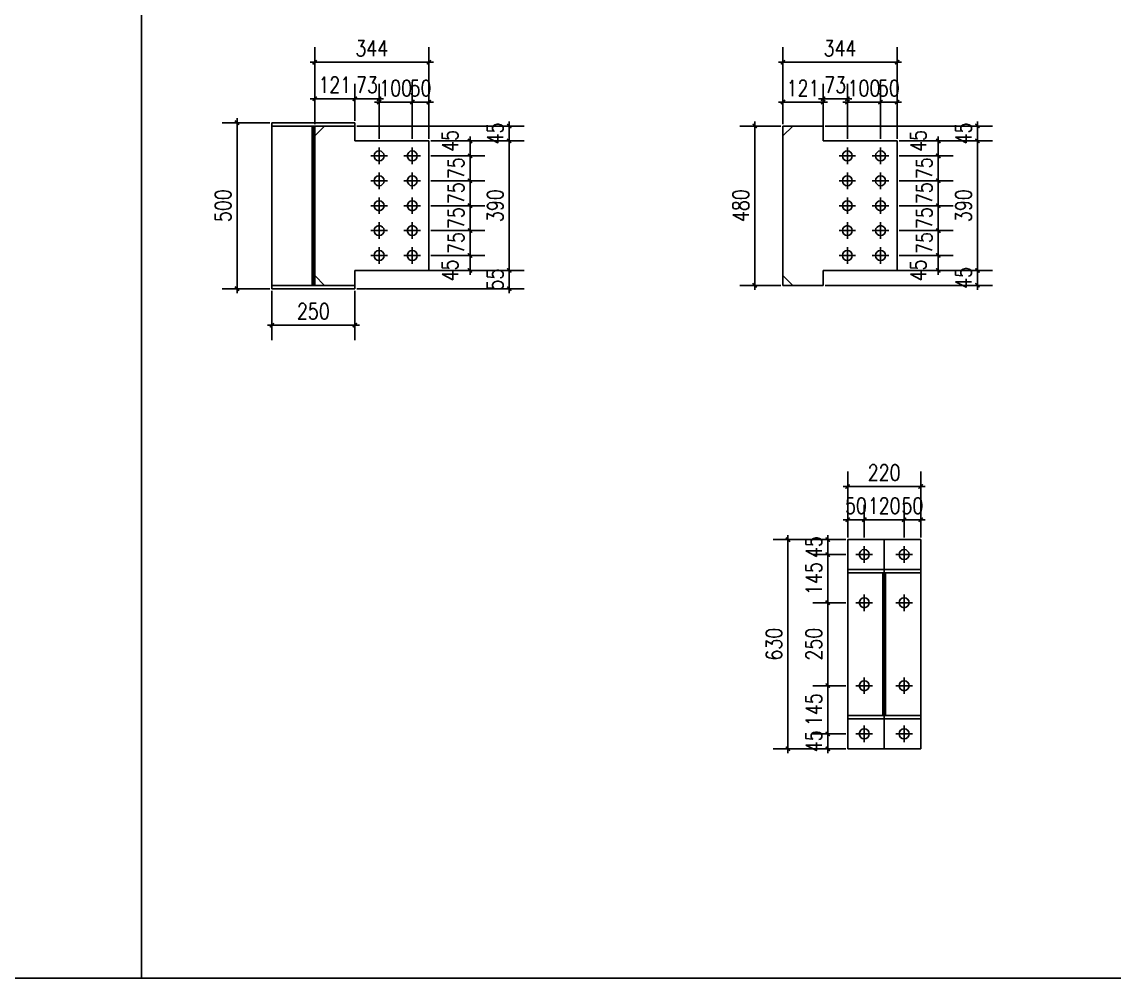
# Model space of a CAD drawing. Header units: millimetres. Extents: x 2287919 to 2522484, y -1845182 to -1736911.
# Drawn here: x 2486123 to 2492706, y -1838112 to -1832350 of the extents above; entities that cross this region are included whole.
import ezdxf

# ---------------------------------------------------------------- set-up
doc = ezdxf.new("R2010")
doc.units = ezdxf.units.MM
doc.header["$LTSCALE"] = 1000
doc.header["$PDMODE"] = 34
doc.styles.add('DIM_FONT', font='simplex.shx', dxfattribs={"width": 0.8, "bigfont": 'hztxt.shx'})
doc.dimstyles.new('WGH(1)', dxfattribs={"dimscale": 1.2, "dimtxt": 100, "dimasz": 0.5, "dimexe": 75, "dimexo": 75, "dimgap": 75, "dimtad": 1, "dimdec": 0, "dimzin": 0, "dimdsep": 46, "dimtxsty": 'DIM_FONT', "dimblk1": '_DIMX', "dimblk2": '_DIMX', "dimsah": 1, "dimcen": 0.09, "dimclrd": 3, "dimclre": 3, "dimclrt": 7, "dimadec": 0, "dimazin": 0, "dimtfac": 1, "dimtdec": 0, "dimtix": 1, "dimtmove": 2, "dimatfit": 3, "dimldrblk": '_DIMX', "dimfxl": 1, "dimtolj": 1, "dimtzin": 0, "dimarcsym": 0})

# ---------------------------------------------------------------- blocks, each defined once
blk = doc.blocks.new('_DIMX')
blk.add_line((-150, 0), (150, 0))
at = {"const_width": 50}
blk.add_lwpolyline([(-70, -70), (70, 70)], dxfattribs=at)
blk = doc.blocks.new('*D1396')
at = {"color": 3, "lineweight": -2}
for p, q in [((2487888, -1832966), (2487888, -1832723.7)), ((2488130, -1832946), (2488130, -1832723.7)), ((2487888.2, -1832813.7), (2488129.8, -1832813.7))]:
    blk.add_line(p, q, dxfattribs=at)
at = {"layer": 'Defpoints', "color": 0}
for p in [(2488130, -1832813.7), (2487888, -1832978), (2488130, -1832958)]:
    blk.add_point(p, dxfattribs=at)
at = {"color": 3, "lineweight": -2, "xscale": 0.18, "yscale": 0.18, "zscale": 0.18, "rotation": 180}
blk.add_blockref('_DIMX', (2487888, -1832813.7), dxfattribs=at)
at = {"color": 3, "lineweight": -2, "xscale": 0.18, "yscale": 0.18, "zscale": 0.18}
blk.add_blockref('_DIMX', (2488130, -1832813.7), dxfattribs=at)
at = {"color": 7, "insert": (2488009, -1832729.7), "char_height": 96, "attachment_point": 5, "style": 'DIM_FONT'}
blk.add_mtext('\\A1;121', dxfattribs=at)
blk = doc.blocks.new('*D1397')
at = {"color": 3, "lineweight": -2}
for p, q in [((2488130, -1832946), (2488130, -1832723.7)), ((2488276, -1833056), (2488276, -1832723.7)), ((2488129.8, -1832813.7), (2488129.6, -1832813.7)), ((2488130, -1832813.7), (2488276, -1832813.7)), ((2488276.2, -1832813.7), (2488276.4, -1832813.7))]:
    blk.add_line(p, q, dxfattribs=at)
at = {"layer": 'Defpoints', "color": 0}
for p in [(2488276, -1832813.7), (2488130, -1832958), (2488276, -1833068)]:
    blk.add_point(p, dxfattribs=at)
at = {"color": 3, "lineweight": -2, "xscale": 0.18, "yscale": 0.18, "zscale": 0.18}
blk.add_blockref('_DIMX', (2488130, -1832813.7), dxfattribs=at)
at = {"color": 3, "lineweight": -2, "xscale": 0.18, "yscale": 0.18, "zscale": 0.18, "rotation": 180}
blk.add_blockref('_DIMX', (2488276, -1832813.7), dxfattribs=at)
at = {"color": 7, "insert": (2488203, -1832729.7), "char_height": 96, "attachment_point": 5, "style": 'DIM_FONT'}
blk.add_mtext('\\A1;73', dxfattribs=at)
blk = doc.blocks.new('*D1379')
at = {"color": 3, "lineweight": -2}
for p, q in [((2488276, -1833056), (2488276, -1832743.7)), ((2488476, -1833056), (2488476, -1832743.7)), ((2488275.8, -1832833.7), (2488275.6, -1832833.7)), ((2488276, -1832833.7), (2488476, -1832833.7)), ((2488476.2, -1832833.7), (2488476.4, -1832833.7))]:
    blk.add_line(p, q, dxfattribs=at)
at = {"layer": 'Defpoints', "color": 0}
for p in [(2488476, -1832833.7), (2488276, -1833068), (2488476, -1833068)]:
    blk.add_point(p, dxfattribs=at)
at = {"color": 3, "lineweight": -2, "xscale": 0.18, "yscale": 0.18, "zscale": 0.18}
blk.add_blockref('_DIMX', (2488276, -1832833.7), dxfattribs=at)
at = {"color": 3, "lineweight": -2, "xscale": 0.18, "yscale": 0.18, "zscale": 0.18, "rotation": 180}
blk.add_blockref('_DIMX', (2488476, -1832833.7), dxfattribs=at)
at = {"color": 7, "insert": (2488376, -1832749.7), "char_height": 96, "attachment_point": 5, "style": 'DIM_FONT'}
blk.add_mtext('\\A1;100', dxfattribs=at)
blk = doc.blocks.new('*D1398')
at = {"color": 3, "lineweight": -2}
for p, q in [((2488476, -1833056), (2488476, -1832743.7)), ((2488576, -1833056), (2488576, -1832743.7)), ((2488475.8, -1832833.7), (2488475.6, -1832833.7)), ((2488476, -1832833.7), (2488576, -1832833.7)), ((2488576.2, -1832833.7), (2488576.4, -1832833.7))]:
    blk.add_line(p, q, dxfattribs=at)
at = {"layer": 'Defpoints', "color": 0}
for p in [(2488576, -1832833.7), (2488476, -1833068), (2488576, -1833068)]:
    blk.add_point(p, dxfattribs=at)
at = {"color": 3, "lineweight": -2, "xscale": 0.18, "yscale": 0.18, "zscale": 0.18}
blk.add_blockref('_DIMX', (2488476, -1832833.7), dxfattribs=at)
at = {"color": 3, "lineweight": -2, "xscale": 0.18, "yscale": 0.18, "zscale": 0.18, "rotation": 180}
blk.add_blockref('_DIMX', (2488576, -1832833.7), dxfattribs=at)
at = {"color": 7, "insert": (2488526, -1832749.7), "char_height": 96, "attachment_point": 5, "style": 'DIM_FONT'}
blk.add_mtext('\\A1;50', dxfattribs=at)
blk = doc.blocks.new('*D1380')
at = {"color": 3, "lineweight": -2}
for p, q in [((2488588, -1833067.9729), (2488914, -1833067.9729)), ((2488824, -1833068.1529), (2488824, -1833157.7929)), ((2488588, -1833157.9729), (2488914, -1833157.9729))]:
    blk.add_line(p, q, dxfattribs=at)
at = {"layer": 'Defpoints', "color": 0}
for p in [(2488576, -1833067.9729), (2488576, -1833157.9729), (2488824, -1833157.9729)]:
    blk.add_point(p, dxfattribs=at)
at = {"color": 3, "lineweight": -2, "xscale": 0.18, "yscale": 0.18, "zscale": 0.18}
for p, rotation in [((2488824, -1833067.9729), 90), ((2488824, -1833157.9729), 270)]:
    blk.add_blockref('_DIMX', p, dxfattribs=dict(at, rotation=rotation))
at = {"color": 7, "insert": (2488704, -1833067.9729), "char_height": 96, "attachment_point": 5, "rotation": 90, "style": 'DIM_FONT'}
blk.add_mtext('\\A1;45', dxfattribs=at)
blk = doc.blocks.new('*D1381')
at = {"color": 3, "lineweight": -2}
for p, q in [((2488588, -1833157.9729), (2488914, -1833157.9729)), ((2488824, -1833157.7929), (2488824, -1833157.6129)), ((2488824, -1833157.9729), (2488824, -1833307.9729)), ((2488588, -1833307.9729), (2488914, -1833307.9729)), ((2488824, -1833308.1529), (2488824, -1833308.3329))]:
    blk.add_line(p, q, dxfattribs=at)
at = {"layer": 'Defpoints', "color": 0}
for p in [(2488576, -1833157.9729), (2488576, -1833307.9729), (2488824, -1833307.9729)]:
    blk.add_point(p, dxfattribs=at)
at = {"color": 3, "lineweight": -2, "xscale": 0.18, "yscale": 0.18, "zscale": 0.18}
for p, rotation in [((2488824, -1833157.9729), 270), ((2488824, -1833307.9729), 90)]:
    blk.add_blockref('_DIMX', p, dxfattribs=dict(at, rotation=rotation))
at = {"color": 7, "insert": (2488740, -1833232.9729), "char_height": 96, "attachment_point": 5, "rotation": 90, "style": 'DIM_FONT'}
blk.add_mtext('\\A1;75', dxfattribs=at)
blk = doc.blocks.new('*D1382')
at = {"color": 3, "lineweight": -2}
for p, q in [((2488588, -1833307.9729), (2488914, -1833307.9729)), ((2488824, -1833307.7929), (2488824, -1833307.6129)), ((2488824, -1833307.9729), (2488824, -1833457.9729)), ((2488588, -1833457.9729), (2488914, -1833457.9729)), ((2488824, -1833458.1529), (2488824, -1833458.3329))]:
    blk.add_line(p, q, dxfattribs=at)
at = {"layer": 'Defpoints', "color": 0}
for p in [(2488576, -1833307.9729), (2488576, -1833457.9729), (2488824, -1833457.9729)]:
    blk.add_point(p, dxfattribs=at)
at = {"color": 3, "lineweight": -2, "xscale": 0.18, "yscale": 0.18, "zscale": 0.18}
for p, rotation in [((2488824, -1833307.9729), 270), ((2488824, -1833457.9729), 90)]:
    blk.add_blockref('_DIMX', p, dxfattribs=dict(at, rotation=rotation))
at = {"color": 7, "insert": (2488740, -1833382.9729), "char_height": 96, "attachment_point": 5, "rotation": 90, "style": 'DIM_FONT'}
blk.add_mtext('\\A1;75', dxfattribs=at)
blk = doc.blocks.new('*D1383')
at = {"color": 3, "lineweight": -2}
for p, q in [((2488588, -1833457.9729), (2488914, -1833457.9729)), ((2488824, -1833457.7929), (2488824, -1833457.6129)), ((2488824, -1833457.9729), (2488824, -1833607.9729)), ((2488588, -1833607.9729), (2488914, -1833607.9729)), ((2488824, -1833608.1529), (2488824, -1833608.3329))]:
    blk.add_line(p, q, dxfattribs=at)
at = {"layer": 'Defpoints', "color": 0}
for p in [(2488576, -1833457.9729), (2488576, -1833607.9729), (2488824, -1833607.9729)]:
    blk.add_point(p, dxfattribs=at)
at = {"color": 3, "lineweight": -2, "xscale": 0.18, "yscale": 0.18, "zscale": 0.18}
for p, rotation in [((2488824, -1833457.9729), 270), ((2488824, -1833607.9729), 90)]:
    blk.add_blockref('_DIMX', p, dxfattribs=dict(at, rotation=rotation))
at = {"color": 7, "insert": (2488740, -1833532.9729), "char_height": 96, "attachment_point": 5, "rotation": 90, "style": 'DIM_FONT'}
blk.add_mtext('\\A1;75', dxfattribs=at)
blk = doc.blocks.new('*D1384')
at = {"color": 3, "lineweight": -2}
for p, q in [((2488588, -1833607.9729), (2488914, -1833607.9729)), ((2488824, -1833607.7929), (2488824, -1833607.6129)), ((2488824, -1833607.9729), (2488824, -1833757.9729)), ((2488588, -1833757.9729), (2488914, -1833757.9729)), ((2488824, -1833758.1529), (2488824, -1833758.3329))]:
    blk.add_line(p, q, dxfattribs=at)
at = {"layer": 'Defpoints', "color": 0}
for p in [(2488576, -1833607.9729), (2488576, -1833757.9729), (2488824, -1833757.9729)]:
    blk.add_point(p, dxfattribs=at)
at = {"color": 3, "lineweight": -2, "xscale": 0.18, "yscale": 0.18, "zscale": 0.18}
for p, rotation in [((2488824, -1833607.9729), 270), ((2488824, -1833757.9729), 90)]:
    blk.add_blockref('_DIMX', p, dxfattribs=dict(at, rotation=rotation))
at = {"color": 7, "insert": (2488740, -1833682.9729), "char_height": 96, "attachment_point": 5, "rotation": 90, "style": 'DIM_FONT'}
blk.add_mtext('\\A1;75', dxfattribs=at)
blk = doc.blocks.new('*D1399')
at = {"color": 3, "lineweight": -2}
for p, q in [((2488588, -1833757.9729), (2488914, -1833757.9729)), ((2488824, -1833758.1529), (2488824, -1833847.7929)), ((2488588, -1833847.9729), (2488914, -1833847.9729))]:
    blk.add_line(p, q, dxfattribs=at)
at = {"layer": 'Defpoints', "color": 0}
for p in [(2488576, -1833757.9729), (2488576, -1833847.9729), (2488824, -1833847.9729)]:
    blk.add_point(p, dxfattribs=at)
at = {"color": 3, "lineweight": -2, "xscale": 0.18, "yscale": 0.18, "zscale": 0.18}
for p, rotation in [((2488824, -1833757.9729), 90), ((2488824, -1833847.9729), 270)]:
    blk.add_blockref('_DIMX', p, dxfattribs=dict(at, rotation=rotation))
at = {"color": 7, "insert": (2488704, -1833847.9729), "char_height": 96, "attachment_point": 5, "rotation": 90, "style": 'DIM_FONT'}
blk.add_mtext('\\A1;45', dxfattribs=at)
blk = doc.blocks.new('*D1385')
at = {"color": 3, "lineweight": -2}
for p, q in [((2487888, -1832966), (2487888, -1832503.7)), ((2488576, -1833056), (2488576, -1832503.7)), ((2487888.2, -1832593.7), (2488575.8, -1832593.7))]:
    blk.add_line(p, q, dxfattribs=at)
at = {"layer": 'Defpoints', "color": 0}
for p in [(2488576, -1832593.7), (2487888, -1832978), (2488576, -1833068)]:
    blk.add_point(p, dxfattribs=at)
at = {"color": 3, "lineweight": -2, "xscale": 0.18, "yscale": 0.18, "zscale": 0.18, "rotation": 180}
blk.add_blockref('_DIMX', (2487888, -1832593.7), dxfattribs=at)
at = {"color": 3, "lineweight": -2, "xscale": 0.18, "yscale": 0.18, "zscale": 0.18}
blk.add_blockref('_DIMX', (2488576, -1832593.7), dxfattribs=at)
at = {"color": 7, "insert": (2488232, -1832509.7), "char_height": 96, "attachment_point": 5, "style": 'DIM_FONT'}
blk.add_mtext('\\A1;344', dxfattribs=at)
blk = doc.blocks.new('*D1400')
at = {"color": 3, "lineweight": -2}
for p, q in [((2488142, -1833847.9729), (2489150, -1833847.9729)), ((2489060, -1833847.7929), (2489060, -1833847.6129)), ((2489060, -1833957.9729), (2489060, -1833847.9729)), ((2488142, -1833957.9729), (2489150, -1833957.9729)), ((2489060, -1833958.1529), (2489060, -1833958.3329))]:
    blk.add_line(p, q, dxfattribs=at)
at = {"layer": 'Defpoints', "color": 0}
for p in [(2488130, -1833847.9729), (2489060, -1833847.9729), (2488130, -1833957.9729)]:
    blk.add_point(p, dxfattribs=at)
at = {"color": 3, "lineweight": -2, "xscale": 0.18, "yscale": 0.18, "zscale": 0.18}
for p, rotation in [((2489060, -1833847.9729), 270), ((2489060, -1833957.9729), 90)]:
    blk.add_blockref('_DIMX', p, dxfattribs=dict(at, rotation=rotation))
at = {"color": 7, "insert": (2488976, -1833902.9729), "char_height": 96, "attachment_point": 5, "rotation": 90, "style": 'DIM_FONT'}
blk.add_mtext('\\A1;55', dxfattribs=at)
blk = doc.blocks.new('*D1401')
at = {"color": 3, "lineweight": -2}
for p, q in [((2488588, -1833067.9729), (2489150, -1833067.9729)), ((2489060, -1833847.7929), (2489060, -1833068.1529)), ((2488142, -1833847.9729), (2489150, -1833847.9729))]:
    blk.add_line(p, q, dxfattribs=at)
at = {"layer": 'Defpoints', "color": 0}
for p in [(2488576, -1833067.9729), (2489060, -1833067.9729), (2488130, -1833847.9729)]:
    blk.add_point(p, dxfattribs=at)
at = {"color": 3, "lineweight": -2, "xscale": 0.18, "yscale": 0.18, "zscale": 0.18}
for p, rotation in [((2489060, -1833067.9729), 90), ((2489060, -1833847.9729), 270)]:
    blk.add_blockref('_DIMX', p, dxfattribs=dict(at, rotation=rotation))
at = {"color": 7, "insert": (2488976, -1833457.9729), "char_height": 96, "attachment_point": 5, "rotation": 90, "style": 'DIM_FONT'}
blk.add_mtext('\\A1;390', dxfattribs=at)
blk = doc.blocks.new('*D1386')
at = {"color": 3, "lineweight": -2}
for p, q in [((2488142, -1832977.9729), (2489150, -1832977.9729)), ((2489060, -1832977.7929), (2489060, -1832977.6129)), ((2489060, -1833067.9729), (2489060, -1832977.9729)), ((2488588, -1833067.9729), (2489150, -1833067.9729)), ((2489060, -1833068.1529), (2489060, -1833068.3329))]:
    blk.add_line(p, q, dxfattribs=at)
at = {"layer": 'Defpoints', "color": 0}
for p in [(2488130, -1832977.9729), (2489060, -1832977.9729), (2488576, -1833067.9729)]:
    blk.add_point(p, dxfattribs=at)
at = {"color": 3, "lineweight": -2, "xscale": 0.18, "yscale": 0.18, "zscale": 0.18}
for p, rotation in [((2489060, -1832977.9729), 270), ((2489060, -1833067.9729), 90)]:
    blk.add_blockref('_DIMX', p, dxfattribs=dict(at, rotation=rotation))
at = {"color": 7, "insert": (2488976, -1833022.9729), "char_height": 96, "attachment_point": 5, "rotation": 90, "style": 'DIM_FONT'}
blk.add_mtext('\\A1;45', dxfattribs=at)
blk = doc.blocks.new('*D1402')
at = {"color": 3, "lineweight": -2}
for p, q in [((2487618, -1832957.9729), (2487330, -1832957.9729)), ((2487420, -1832958.1529), (2487420, -1833957.7929)), ((2487618, -1833957.9729), (2487330, -1833957.9729))]:
    blk.add_line(p, q, dxfattribs=at)
at = {"layer": 'Defpoints', "color": 0}
for p in [(2487630, -1832957.9729), (2487420, -1833957.9729), (2487630, -1833957.9729)]:
    blk.add_point(p, dxfattribs=at)
at = {"color": 3, "lineweight": -2, "xscale": 0.18, "yscale": 0.18, "zscale": 0.18}
for p, rotation in [((2487420, -1832957.9729), 90), ((2487420, -1833957.9729), 270)]:
    blk.add_blockref('_DIMX', p, dxfattribs=dict(at, rotation=rotation))
at = {"color": 7, "insert": (2487336, -1833457.9729), "char_height": 96, "attachment_point": 5, "rotation": 90, "style": 'DIM_FONT'}
blk.add_mtext('\\A1;500', dxfattribs=at)
blk = doc.blocks.new('*D1403')
at = {"color": 3, "lineweight": -2}
for p, q in [((2487630, -1833969.9729), (2487630, -1834267.9729)), ((2488130, -1833969.9729), (2488130, -1834267.9729)), ((2487630.18, -1834177.9729), (2488129.82, -1834177.9729))]:
    blk.add_line(p, q, dxfattribs=at)
at = {"layer": 'Defpoints', "color": 0}
for p in [(2487630, -1833957.9729), (2488130, -1833957.9729), (2488130, -1834177.9729)]:
    blk.add_point(p, dxfattribs=at)
at = {"color": 3, "lineweight": -2, "xscale": 0.18, "yscale": 0.18, "zscale": 0.18, "rotation": 180}
blk.add_blockref('_DIMX', (2487630, -1834177.9729), dxfattribs=at)
at = {"color": 3, "lineweight": -2, "xscale": 0.18, "yscale": 0.18, "zscale": 0.18}
blk.add_blockref('_DIMX', (2488130, -1834177.9729), dxfattribs=at)
at = {"color": 7, "insert": (2487880, -1834093.9729), "char_height": 96, "attachment_point": 5, "style": 'DIM_FONT'}
blk.add_mtext('\\A1;250', dxfattribs=at)
blk = doc.blocks.new('*D1404')
at = {"color": 3, "lineweight": -2}
for p, q in [((2490952, -1832946), (2490952, -1832723.7)), ((2491098, -1833056), (2491098, -1832723.7)), ((2490951.8, -1832813.7), (2490951.6, -1832813.7)), ((2490952, -1832813.7), (2491098, -1832813.7)), ((2491098.2, -1832813.7), (2491098.4, -1832813.7))]:
    blk.add_line(p, q, dxfattribs=at)
at = {"layer": 'Defpoints', "color": 0}
for p in [(2491098, -1832813.7), (2490952, -1832958), (2491098, -1833068)]:
    blk.add_point(p, dxfattribs=at)
at = {"color": 3, "lineweight": -2, "xscale": 0.18, "yscale": 0.18, "zscale": 0.18}
blk.add_blockref('_DIMX', (2490952, -1832813.7), dxfattribs=at)
at = {"color": 3, "lineweight": -2, "xscale": 0.18, "yscale": 0.18, "zscale": 0.18, "rotation": 180}
blk.add_blockref('_DIMX', (2491098, -1832813.7), dxfattribs=at)
at = {"color": 7, "insert": (2491025, -1832729.7), "char_height": 96, "attachment_point": 5, "style": 'DIM_FONT'}
blk.add_mtext('\\A1;73', dxfattribs=at)
blk = doc.blocks.new('*D1387')
at = {"color": 3, "lineweight": -2}
for p, q in [((2491098, -1833056), (2491098, -1832743.7)), ((2491298, -1833056), (2491298, -1832743.7)), ((2491097.8, -1832833.7), (2491097.6, -1832833.7)), ((2491098, -1832833.7), (2491298, -1832833.7)), ((2491298.2, -1832833.7), (2491298.4, -1832833.7))]:
    blk.add_line(p, q, dxfattribs=at)
at = {"layer": 'Defpoints', "color": 0}
for p in [(2491298, -1832833.7), (2491098, -1833068), (2491298, -1833068)]:
    blk.add_point(p, dxfattribs=at)
at = {"color": 3, "lineweight": -2, "xscale": 0.18, "yscale": 0.18, "zscale": 0.18}
blk.add_blockref('_DIMX', (2491098, -1832833.7), dxfattribs=at)
at = {"color": 3, "lineweight": -2, "xscale": 0.18, "yscale": 0.18, "zscale": 0.18, "rotation": 180}
blk.add_blockref('_DIMX', (2491298, -1832833.7), dxfattribs=at)
at = {"color": 7, "insert": (2491198, -1832749.7), "char_height": 96, "attachment_point": 5, "style": 'DIM_FONT'}
blk.add_mtext('\\A1;100', dxfattribs=at)
blk = doc.blocks.new('*D1405')
at = {"color": 3, "lineweight": -2}
for p, q in [((2491298, -1833056), (2491298, -1832743.7)), ((2491398, -1833056), (2491398, -1832743.7)), ((2491297.8, -1832833.7), (2491297.6, -1832833.7)), ((2491298, -1832833.7), (2491398, -1832833.7)), ((2491398.2, -1832833.7), (2491398.4, -1832833.7))]:
    blk.add_line(p, q, dxfattribs=at)
at = {"layer": 'Defpoints', "color": 0}
for p in [(2491398, -1832833.7), (2491298, -1833068), (2491398, -1833068)]:
    blk.add_point(p, dxfattribs=at)
at = {"color": 3, "lineweight": -2, "xscale": 0.18, "yscale": 0.18, "zscale": 0.18}
blk.add_blockref('_DIMX', (2491298, -1832833.7), dxfattribs=at)
at = {"color": 3, "lineweight": -2, "xscale": 0.18, "yscale": 0.18, "zscale": 0.18, "rotation": 180}
blk.add_blockref('_DIMX', (2491398, -1832833.7), dxfattribs=at)
at = {"color": 7, "insert": (2491348, -1832749.7), "char_height": 96, "attachment_point": 5, "style": 'DIM_FONT'}
blk.add_mtext('\\A1;50', dxfattribs=at)
blk = doc.blocks.new('*D1388')
at = {"color": 3, "lineweight": -2}
for p, q in [((2491410, -1833067.9729), (2491736, -1833067.9729)), ((2491646, -1833068.1529), (2491646, -1833157.7929)), ((2491410, -1833157.9729), (2491736, -1833157.9729))]:
    blk.add_line(p, q, dxfattribs=at)
at = {"layer": 'Defpoints', "color": 0}
for p in [(2491398, -1833067.9729), (2491398, -1833157.9729), (2491646, -1833157.9729)]:
    blk.add_point(p, dxfattribs=at)
at = {"color": 3, "lineweight": -2, "xscale": 0.18, "yscale": 0.18, "zscale": 0.18}
for p, rotation in [((2491646, -1833067.9729), 90), ((2491646, -1833157.9729), 270)]:
    blk.add_blockref('_DIMX', p, dxfattribs=dict(at, rotation=rotation))
at = {"color": 7, "insert": (2491526, -1833067.9729), "char_height": 96, "attachment_point": 5, "rotation": 90, "style": 'DIM_FONT'}
blk.add_mtext('\\A1;45', dxfattribs=at)
blk = doc.blocks.new('*D1389')
at = {"color": 3, "lineweight": -2}
for p, q in [((2491410, -1833157.9729), (2491736, -1833157.9729)), ((2491646, -1833157.7929), (2491646, -1833157.6129)), ((2491646, -1833157.9729), (2491646, -1833307.9729)), ((2491410, -1833307.9729), (2491736, -1833307.9729)), ((2491646, -1833308.1529), (2491646, -1833308.3329))]:
    blk.add_line(p, q, dxfattribs=at)
at = {"layer": 'Defpoints', "color": 0}
for p in [(2491398, -1833157.9729), (2491398, -1833307.9729), (2491646, -1833307.9729)]:
    blk.add_point(p, dxfattribs=at)
at = {"color": 3, "lineweight": -2, "xscale": 0.18, "yscale": 0.18, "zscale": 0.18}
for p, rotation in [((2491646, -1833157.9729), 270), ((2491646, -1833307.9729), 90)]:
    blk.add_blockref('_DIMX', p, dxfattribs=dict(at, rotation=rotation))
at = {"color": 7, "insert": (2491562, -1833232.9729), "char_height": 96, "attachment_point": 5, "rotation": 90, "style": 'DIM_FONT'}
blk.add_mtext('\\A1;75', dxfattribs=at)
blk = doc.blocks.new('*D1390')
at = {"color": 3, "lineweight": -2}
for p, q in [((2491410, -1833307.9729), (2491736, -1833307.9729)), ((2491646, -1833307.7929), (2491646, -1833307.6129)), ((2491646, -1833307.9729), (2491646, -1833457.9729)), ((2491410, -1833457.9729), (2491736, -1833457.9729)), ((2491646, -1833458.1529), (2491646, -1833458.3329))]:
    blk.add_line(p, q, dxfattribs=at)
at = {"layer": 'Defpoints', "color": 0}
for p in [(2491398, -1833307.9729), (2491398, -1833457.9729), (2491646, -1833457.9729)]:
    blk.add_point(p, dxfattribs=at)
at = {"color": 3, "lineweight": -2, "xscale": 0.18, "yscale": 0.18, "zscale": 0.18}
for p, rotation in [((2491646, -1833307.9729), 270), ((2491646, -1833457.9729), 90)]:
    blk.add_blockref('_DIMX', p, dxfattribs=dict(at, rotation=rotation))
at = {"color": 7, "insert": (2491562, -1833382.9729), "char_height": 96, "attachment_point": 5, "rotation": 90, "style": 'DIM_FONT'}
blk.add_mtext('\\A1;75', dxfattribs=at)
blk = doc.blocks.new('*D1391')
at = {"color": 3, "lineweight": -2}
for p, q in [((2491410, -1833457.9729), (2491736, -1833457.9729)), ((2491646, -1833457.7929), (2491646, -1833457.6129)), ((2491646, -1833457.9729), (2491646, -1833607.9729)), ((2491410, -1833607.9729), (2491736, -1833607.9729)), ((2491646, -1833608.1529), (2491646, -1833608.3329))]:
    blk.add_line(p, q, dxfattribs=at)
at = {"layer": 'Defpoints', "color": 0}
for p in [(2491398, -1833457.9729), (2491398, -1833607.9729), (2491646, -1833607.9729)]:
    blk.add_point(p, dxfattribs=at)
at = {"color": 3, "lineweight": -2, "xscale": 0.18, "yscale": 0.18, "zscale": 0.18}
for p, rotation in [((2491646, -1833457.9729), 270), ((2491646, -1833607.9729), 90)]:
    blk.add_blockref('_DIMX', p, dxfattribs=dict(at, rotation=rotation))
at = {"color": 7, "insert": (2491562, -1833532.9729), "char_height": 96, "attachment_point": 5, "rotation": 90, "style": 'DIM_FONT'}
blk.add_mtext('\\A1;75', dxfattribs=at)
blk = doc.blocks.new('*D1392')
at = {"color": 3, "lineweight": -2}
for p, q in [((2491410, -1833607.9729), (2491736, -1833607.9729)), ((2491646, -1833607.7929), (2491646, -1833607.6129)), ((2491646, -1833607.9729), (2491646, -1833757.9729)), ((2491410, -1833757.9729), (2491736, -1833757.9729)), ((2491646, -1833758.1529), (2491646, -1833758.3329))]:
    blk.add_line(p, q, dxfattribs=at)
at = {"layer": 'Defpoints', "color": 0}
for p in [(2491398, -1833607.9729), (2491398, -1833757.9729), (2491646, -1833757.9729)]:
    blk.add_point(p, dxfattribs=at)
at = {"color": 3, "lineweight": -2, "xscale": 0.18, "yscale": 0.18, "zscale": 0.18}
for p, rotation in [((2491646, -1833607.9729), 270), ((2491646, -1833757.9729), 90)]:
    blk.add_blockref('_DIMX', p, dxfattribs=dict(at, rotation=rotation))
at = {"color": 7, "insert": (2491562, -1833682.9729), "char_height": 96, "attachment_point": 5, "rotation": 90, "style": 'DIM_FONT'}
blk.add_mtext('\\A1;75', dxfattribs=at)
blk = doc.blocks.new('*D1406')
at = {"color": 3, "lineweight": -2}
for p, q in [((2491410, -1833757.9729), (2491736, -1833757.9729)), ((2491646, -1833758.1529), (2491646, -1833847.7929)), ((2491410, -1833847.9729), (2491736, -1833847.9729))]:
    blk.add_line(p, q, dxfattribs=at)
at = {"layer": 'Defpoints', "color": 0}
for p in [(2491398, -1833757.9729), (2491398, -1833847.9729), (2491646, -1833847.9729)]:
    blk.add_point(p, dxfattribs=at)
at = {"color": 3, "lineweight": -2, "xscale": 0.18, "yscale": 0.18, "zscale": 0.18}
for p, rotation in [((2491646, -1833757.9729), 90), ((2491646, -1833847.9729), 270)]:
    blk.add_blockref('_DIMX', p, dxfattribs=dict(at, rotation=rotation))
at = {"color": 7, "insert": (2491526, -1833847.9729), "char_height": 96, "attachment_point": 5, "rotation": 90, "style": 'DIM_FONT'}
blk.add_mtext('\\A1;45', dxfattribs=at)
blk = doc.blocks.new('*D1393')
at = {"color": 3, "lineweight": -2}
for p, q in [((2490710, -1832966), (2490710, -1832503.7)), ((2491398, -1833056), (2491398, -1832503.7)), ((2490710.2, -1832593.7), (2491397.8, -1832593.7))]:
    blk.add_line(p, q, dxfattribs=at)
at = {"layer": 'Defpoints', "color": 0}
for p in [(2491398, -1832593.7), (2490710, -1832978), (2491398, -1833068)]:
    blk.add_point(p, dxfattribs=at)
at = {"color": 3, "lineweight": -2, "xscale": 0.18, "yscale": 0.18, "zscale": 0.18, "rotation": 180}
blk.add_blockref('_DIMX', (2490710, -1832593.7), dxfattribs=at)
at = {"color": 3, "lineweight": -2, "xscale": 0.18, "yscale": 0.18, "zscale": 0.18}
blk.add_blockref('_DIMX', (2491398, -1832593.7), dxfattribs=at)
at = {"color": 7, "insert": (2491054, -1832509.7), "char_height": 96, "attachment_point": 5, "style": 'DIM_FONT'}
blk.add_mtext('\\A1;344', dxfattribs=at)
blk = doc.blocks.new('*D1407')
at = {"color": 3, "lineweight": -2}
for p, q in [((2490964, -1833847.9729), (2491972, -1833847.9729)), ((2491882, -1833847.7929), (2491882, -1833847.6129)), ((2491882, -1833937.9729), (2491882, -1833847.9729)), ((2490964, -1833937.9729), (2491972, -1833937.9729)), ((2491882, -1833938.1529), (2491882, -1833938.3329))]:
    blk.add_line(p, q, dxfattribs=at)
at = {"layer": 'Defpoints', "color": 0}
for p in [(2490952, -1833847.9729), (2491882, -1833847.9729), (2490952, -1833937.9729)]:
    blk.add_point(p, dxfattribs=at)
at = {"color": 3, "lineweight": -2, "xscale": 0.18, "yscale": 0.18, "zscale": 0.18}
for p, rotation in [((2491882, -1833847.9729), 270), ((2491882, -1833937.9729), 90)]:
    blk.add_blockref('_DIMX', p, dxfattribs=dict(at, rotation=rotation))
at = {"color": 7, "insert": (2491798, -1833892.9729), "char_height": 96, "attachment_point": 5, "rotation": 90, "style": 'DIM_FONT'}
blk.add_mtext('\\A1;45', dxfattribs=at)
blk = doc.blocks.new('*D1408')
at = {"color": 3, "lineweight": -2}
for p, q in [((2491410, -1833067.9729), (2491972, -1833067.9729)), ((2491882, -1833847.7929), (2491882, -1833068.1529)), ((2490964, -1833847.9729), (2491972, -1833847.9729))]:
    blk.add_line(p, q, dxfattribs=at)
at = {"layer": 'Defpoints', "color": 0}
for p in [(2491398, -1833067.9729), (2491882, -1833067.9729), (2490952, -1833847.9729)]:
    blk.add_point(p, dxfattribs=at)
at = {"color": 3, "lineweight": -2, "xscale": 0.18, "yscale": 0.18, "zscale": 0.18}
for p, rotation in [((2491882, -1833067.9729), 90), ((2491882, -1833847.9729), 270)]:
    blk.add_blockref('_DIMX', p, dxfattribs=dict(at, rotation=rotation))
at = {"color": 7, "insert": (2491798, -1833457.9729), "char_height": 96, "attachment_point": 5, "rotation": 90, "style": 'DIM_FONT'}
blk.add_mtext('\\A1;390', dxfattribs=at)
blk = doc.blocks.new('*D1394')
at = {"color": 3, "lineweight": -2}
for p, q in [((2490964, -1832977.9729), (2491972, -1832977.9729)), ((2491882, -1832977.7929), (2491882, -1832977.6129)), ((2491882, -1833067.9729), (2491882, -1832977.9729)), ((2491410, -1833067.9729), (2491972, -1833067.9729)), ((2491882, -1833068.1529), (2491882, -1833068.3329))]:
    blk.add_line(p, q, dxfattribs=at)
at = {"layer": 'Defpoints', "color": 0}
for p in [(2490952, -1832977.9729), (2491882, -1832977.9729), (2491398, -1833067.9729)]:
    blk.add_point(p, dxfattribs=at)
at = {"color": 3, "lineweight": -2, "xscale": 0.18, "yscale": 0.18, "zscale": 0.18}
for p, rotation in [((2491882, -1832977.9729), 270), ((2491882, -1833067.9729), 90)]:
    blk.add_blockref('_DIMX', p, dxfattribs=dict(at, rotation=rotation))
at = {"color": 7, "insert": (2491798, -1833022.9729), "char_height": 96, "attachment_point": 5, "rotation": 90, "style": 'DIM_FONT'}
blk.add_mtext('\\A1;45', dxfattribs=at)
blk = doc.blocks.new('*D1409')
at = {"color": 3, "lineweight": -2}
for p, q in [((2490698, -1832977.9729), (2490450, -1832977.9729)), ((2490540, -1833937.7929), (2490540, -1832978.1529)), ((2490698, -1833937.9729), (2490450, -1833937.9729))]:
    blk.add_line(p, q, dxfattribs=at)
at = {"layer": 'Defpoints', "color": 0}
for p in [(2490540, -1832977.9729), (2490710, -1832977.9729), (2490710, -1833937.9729)]:
    blk.add_point(p, dxfattribs=at)
at = {"color": 3, "lineweight": -2, "xscale": 0.18, "yscale": 0.18, "zscale": 0.18}
for p, rotation in [((2490540, -1832977.9729), 90), ((2490540, -1833937.9729), 270)]:
    blk.add_blockref('_DIMX', p, dxfattribs=dict(at, rotation=rotation))
at = {"color": 7, "insert": (2490456, -1833457.9729), "char_height": 96, "attachment_point": 5, "rotation": 90, "style": 'DIM_FONT'}
blk.add_mtext('\\A1;480', dxfattribs=at)
blk = doc.blocks.new('*D1395')
at = {"color": 3, "lineweight": -2}
for p, q in [((2490710, -1832966), (2490710, -1832743.7)), ((2490952, -1833036), (2490952, -1832743.7)), ((2490710.2, -1832833.7), (2490951.8, -1832833.7))]:
    blk.add_line(p, q, dxfattribs=at)
at = {"layer": 'Defpoints', "color": 0}
for p in [(2490952, -1832833.7), (2490710, -1832978), (2490952, -1833048)]:
    blk.add_point(p, dxfattribs=at)
at = {"color": 3, "lineweight": -2, "xscale": 0.18, "yscale": 0.18, "zscale": 0.18, "rotation": 180}
blk.add_blockref('_DIMX', (2490710, -1832833.7), dxfattribs=at)
at = {"color": 3, "lineweight": -2, "xscale": 0.18, "yscale": 0.18, "zscale": 0.18}
blk.add_blockref('_DIMX', (2490952, -1832833.7), dxfattribs=at)
at = {"color": 7, "insert": (2490831, -1832749.7), "char_height": 96, "attachment_point": 5, "style": 'DIM_FONT'}
blk.add_mtext('\\A1;121', dxfattribs=at)
blk = doc.blocks.new('*D1424')
at = {"color": 3, "lineweight": -2}
for p, q in [((2491088, -1836640), (2490890, -1836640)), ((2490980, -1836639.82), (2490980, -1836639.64)), ((2490980, -1836730), (2490980, -1836640)), ((2491088, -1836730), (2490890, -1836730)), ((2490980, -1836730.18), (2490980, -1836730.36))]:
    blk.add_line(p, q, dxfattribs=at)
at = {"layer": 'Defpoints', "color": 0}
for p in [(2490980, -1836640), (2491100, -1836640), (2491100, -1836730)]:
    blk.add_point(p, dxfattribs=at)
at = {"color": 3, "lineweight": -2, "xscale": 0.18, "yscale": 0.18, "zscale": 0.18}
for p, rotation in [((2490980, -1836640), 270), ((2490980, -1836730), 90)]:
    blk.add_blockref('_DIMX', p, dxfattribs=dict(at, rotation=rotation))
at = {"color": 7, "insert": (2490896, -1836685), "char_height": 96, "attachment_point": 5, "rotation": 90, "style": 'DIM_FONT'}
blk.add_mtext('\\A1;45', dxfattribs=at)
blk = doc.blocks.new('*D1419')
at = {"color": 3, "lineweight": -2}
for p, q in [((2491088, -1836350), (2490890, -1836350)), ((2490980, -1836639.82), (2490980, -1836350.18)), ((2491088, -1836640), (2490890, -1836640))]:
    blk.add_line(p, q, dxfattribs=at)
at = {"layer": 'Defpoints', "color": 0}
for p in [(2490980, -1836350), (2491100, -1836350), (2491100, -1836640)]:
    blk.add_point(p, dxfattribs=at)
at = {"color": 3, "lineweight": -2, "xscale": 0.18, "yscale": 0.18, "zscale": 0.18}
for p, rotation in [((2490980, -1836350), 90), ((2490980, -1836640), 270)]:
    blk.add_blockref('_DIMX', p, dxfattribs=dict(at, rotation=rotation))
at = {"color": 7, "insert": (2490896, -1836495), "char_height": 96, "attachment_point": 5, "rotation": 90, "style": 'DIM_FONT'}
blk.add_mtext('\\A1;145', dxfattribs=at)
blk = doc.blocks.new('*D1420')
at = {"color": 3, "lineweight": -2}
for p, q in [((2491088, -1835850), (2490890, -1835850)), ((2490980, -1836349.82), (2490980, -1835850.18)), ((2491088, -1836350), (2490890, -1836350))]:
    blk.add_line(p, q, dxfattribs=at)
at = {"layer": 'Defpoints', "color": 0}
for p in [(2490980, -1835850), (2491100, -1835850), (2491100, -1836350)]:
    blk.add_point(p, dxfattribs=at)
at = {"color": 3, "lineweight": -2, "xscale": 0.18, "yscale": 0.18, "zscale": 0.18}
for p, rotation in [((2490980, -1835850), 90), ((2490980, -1836350), 270)]:
    blk.add_blockref('_DIMX', p, dxfattribs=dict(at, rotation=rotation))
at = {"color": 7, "insert": (2490896, -1836100), "char_height": 96, "attachment_point": 5, "rotation": 90, "style": 'DIM_FONT'}
blk.add_mtext('\\A1;250', dxfattribs=at)
blk = doc.blocks.new('*D1421')
at = {"color": 3, "lineweight": -2}
for p, q in [((2491088, -1835560), (2490890, -1835560)), ((2490980, -1835849.82), (2490980, -1835560.18)), ((2491088, -1835850), (2490890, -1835850))]:
    blk.add_line(p, q, dxfattribs=at)
at = {"layer": 'Defpoints', "color": 0}
for p in [(2490980, -1835560), (2491100, -1835560), (2491100, -1835850)]:
    blk.add_point(p, dxfattribs=at)
at = {"color": 3, "lineweight": -2, "xscale": 0.18, "yscale": 0.18, "zscale": 0.18}
for p, rotation in [((2490980, -1835560), 90), ((2490980, -1835850), 270)]:
    blk.add_blockref('_DIMX', p, dxfattribs=dict(at, rotation=rotation))
at = {"color": 7, "insert": (2490896, -1835705), "char_height": 96, "attachment_point": 5, "rotation": 90, "style": 'DIM_FONT'}
blk.add_mtext('\\A1;145', dxfattribs=at)
blk = doc.blocks.new('*D1425')
at = {"color": 3, "lineweight": -2}
for p, q in [((2491088, -1835470), (2490890, -1835470)), ((2490980, -1835469.82), (2490980, -1835469.64)), ((2490980, -1835560), (2490980, -1835470)), ((2491088, -1835560), (2490890, -1835560)), ((2490980, -1835560.18), (2490980, -1835560.36))]:
    blk.add_line(p, q, dxfattribs=at)
at = {"layer": 'Defpoints', "color": 0}
for p in [(2490980, -1835470), (2491100, -1835470), (2491100, -1835560)]:
    blk.add_point(p, dxfattribs=at)
at = {"color": 3, "lineweight": -2, "xscale": 0.18, "yscale": 0.18, "zscale": 0.18}
for p, rotation in [((2490980, -1835470), 270), ((2490980, -1835560), 90)]:
    blk.add_blockref('_DIMX', p, dxfattribs=dict(at, rotation=rotation))
at = {"color": 7, "insert": (2490896, -1835515), "char_height": 96, "attachment_point": 5, "rotation": 90, "style": 'DIM_FONT'}
blk.add_mtext('\\A1;45', dxfattribs=at)
blk = doc.blocks.new('*D1422')
at = {"color": 3, "lineweight": -2}
for p, q in [((2491100, -1835458), (2491100, -1835260)), ((2491200, -1835458), (2491200, -1835260)), ((2491099.82, -1835350), (2491099.64, -1835350)), ((2491100, -1835350), (2491200, -1835350)), ((2491200.18, -1835350), (2491200.36, -1835350))]:
    blk.add_line(p, q, dxfattribs=at)
at = {"layer": 'Defpoints', "color": 0}
for p in [(2491200, -1835350), (2491100, -1835470), (2491200, -1835470)]:
    blk.add_point(p, dxfattribs=at)
at = {"color": 3, "lineweight": -2, "xscale": 0.18, "yscale": 0.18, "zscale": 0.18}
blk.add_blockref('_DIMX', (2491100, -1835350), dxfattribs=at)
at = {"color": 3, "lineweight": -2, "xscale": 0.18, "yscale": 0.18, "zscale": 0.18, "rotation": 180}
blk.add_blockref('_DIMX', (2491200, -1835350), dxfattribs=at)
at = {"color": 7, "insert": (2491150, -1835266), "char_height": 96, "attachment_point": 5, "style": 'DIM_FONT'}
blk.add_mtext('\\A1;50', dxfattribs=at)
blk = doc.blocks.new('*D1423')
at = {"color": 3, "lineweight": -2}
for p, q in [((2491200, -1835458), (2491200, -1835260)), ((2491440, -1835458), (2491440, -1835260)), ((2491199.82, -1835350), (2491199.64, -1835350)), ((2491200, -1835350), (2491440, -1835350)), ((2491440.18, -1835350), (2491440.36, -1835350))]:
    blk.add_line(p, q, dxfattribs=at)
at = {"layer": 'Defpoints', "color": 0}
for p in [(2491440, -1835350), (2491200, -1835470), (2491440, -1835470)]:
    blk.add_point(p, dxfattribs=at)
at = {"color": 3, "lineweight": -2, "xscale": 0.18, "yscale": 0.18, "zscale": 0.18}
blk.add_blockref('_DIMX', (2491200, -1835350), dxfattribs=at)
at = {"color": 3, "lineweight": -2, "xscale": 0.18, "yscale": 0.18, "zscale": 0.18, "rotation": 180}
blk.add_blockref('_DIMX', (2491440, -1835350), dxfattribs=at)
at = {"color": 7, "insert": (2491320, -1835266), "char_height": 96, "attachment_point": 5, "style": 'DIM_FONT'}
blk.add_mtext('\\A1;120', dxfattribs=at)
blk = doc.blocks.new('*D1426')
at = {"color": 3, "lineweight": -2}
for p, q in [((2491440, -1835458), (2491440, -1835260)), ((2491540, -1835458), (2491540, -1835260)), ((2491439.82, -1835350), (2491439.64, -1835350)), ((2491440, -1835350), (2491540, -1835350)), ((2491540.18, -1835350), (2491540.36, -1835350))]:
    blk.add_line(p, q, dxfattribs=at)
at = {"layer": 'Defpoints', "color": 0}
for p in [(2491540, -1835350), (2491440, -1835470), (2491540, -1835470)]:
    blk.add_point(p, dxfattribs=at)
at = {"color": 3, "lineweight": -2, "xscale": 0.18, "yscale": 0.18, "zscale": 0.18}
blk.add_blockref('_DIMX', (2491440, -1835350), dxfattribs=at)
at = {"color": 3, "lineweight": -2, "xscale": 0.18, "yscale": 0.18, "zscale": 0.18, "rotation": 180}
blk.add_blockref('_DIMX', (2491540, -1835350), dxfattribs=at)
at = {"color": 7, "insert": (2491490, -1835266), "char_height": 96, "attachment_point": 5, "style": 'DIM_FONT'}
blk.add_mtext('\\A1;50', dxfattribs=at)
blk = doc.blocks.new('*D1427')
at = {"color": 3, "lineweight": -2}
for p, q in [((2491100, -1835458), (2491100, -1835060)), ((2491540, -1835458), (2491540, -1835060)), ((2491539.82, -1835150), (2491100.18, -1835150))]:
    blk.add_line(p, q, dxfattribs=at)
at = {"layer": 'Defpoints', "color": 0}
for p in [(2491100, -1835150), (2491100, -1835470), (2491540, -1835470)]:
    blk.add_point(p, dxfattribs=at)
at = {"color": 3, "lineweight": -2, "xscale": 0.18, "yscale": 0.18, "zscale": 0.18, "rotation": 180}
blk.add_blockref('_DIMX', (2491100, -1835150), dxfattribs=at)
at = {"color": 3, "lineweight": -2, "xscale": 0.18, "yscale": 0.18, "zscale": 0.18}
blk.add_blockref('_DIMX', (2491540, -1835150), dxfattribs=at)
at = {"color": 7, "insert": (2491320, -1835066), "char_height": 96, "attachment_point": 5, "style": 'DIM_FONT'}
blk.add_mtext('\\A1;220', dxfattribs=at)
blk = doc.blocks.new('*D1428')
at = {"color": 3, "lineweight": -2}
for p, q in [((2491088, -1835470), (2490650, -1835470)), ((2490740, -1835470.18), (2490740, -1836729.82)), ((2491088, -1836730), (2490650, -1836730))]:
    blk.add_line(p, q, dxfattribs=at)
at = {"layer": 'Defpoints', "color": 0}
for p in [(2491100, -1835470), (2490740, -1836730), (2491100, -1836730)]:
    blk.add_point(p, dxfattribs=at)
at = {"color": 3, "lineweight": -2, "xscale": 0.18, "yscale": 0.18, "zscale": 0.18}
for p, rotation in [((2490740, -1835470), 90), ((2490740, -1836730), 270)]:
    blk.add_blockref('_DIMX', p, dxfattribs=dict(at, rotation=rotation))
at = {"color": 7, "insert": (2490656, -1836100), "char_height": 96, "attachment_point": 5, "rotation": 90, "style": 'DIM_FONT'}
blk.add_mtext('\\A1;630', dxfattribs=at)

msp = doc.modelspace()

# ---------------------------------------------------------------- linework, layer by layer
for p, q in [((2487630, -1832958), (2488130, -1832958)), ((2487630, -1833958), (2487630, -1832958)), ((2487630, -1832978), (2488130, -1832978)), ((2487872, -1833938), (2487872, -1832978)), ((2487880, -1833938), (2487880, -1832978)), ((2487888, -1833938), (2487888, -1832978)), ((2487888, -1832978), (2488130, -1832978)), ((2487888, -1833938), (2487888, -1832978)), ((2487888, -1833038), (2487948, -1832978)), ((2488130, -1833068), (2488130, -1832958)), ((2490710, -1832978), (2490952, -1832978)), ((2490710, -1833938), (2490710, -1832978)), ((2490710, -1833038), (2490770, -1832978)), ((2490952, -1833068), (2490952, -1832958)), ((2488130, -1833068), (2488576, -1833068)), ((2488576, -1833848), (2488576, -1833068)), ((2490952, -1833068), (2491398, -1833068)), ((2491398, -1833848), (2491398, -1833068)), ((2488276, -1833108), (2488276, -1833208)), ((2488476, -1833108), (2488476, -1833208)), ((2491098, -1833108), (2491098, -1833208)), ((2491298, -1833108), (2491298, -1833208)), ((2488226, -1833158), (2488326, -1833158)), ((2488426, -1833158), (2488526, -1833158)), ((2491048, -1833158), (2491148, -1833158)), ((2491248, -1833158), (2491348, -1833158)), ((2488276, -1833258), (2488276, -1833358)), ((2488476, -1833258), (2488476, -1833358)), ((2491098, -1833258), (2491098, -1833358)), ((2491298, -1833258), (2491298, -1833358)), ((2488226, -1833308), (2488326, -1833308)), ((2488426, -1833308), (2488526, -1833308)), ((2491048, -1833308), (2491148, -1833308)), ((2491248, -1833308), (2491348, -1833308)), ((2488276, -1833408), (2488276, -1833508)), ((2488476, -1833408), (2488476, -1833508)), ((2491098, -1833408), (2491098, -1833508)), ((2491298, -1833408), (2491298, -1833508)), ((2488226, -1833458), (2488326, -1833458)), ((2488426, -1833458), (2488526, -1833458)), ((2491048, -1833458), (2491148, -1833458)), ((2491248, -1833458), (2491348, -1833458)), ((2488276, -1833558), (2488276, -1833658)), ((2488476, -1833558), (2488476, -1833658)), ((2491098, -1833558), (2491098, -1833658)), ((2491298, -1833558), (2491298, -1833658)), ((2488226, -1833608), (2488326, -1833608)), ((2488426, -1833608), (2488526, -1833608)), ((2491048, -1833608), (2491148, -1833608)), ((2491248, -1833608), (2491348, -1833608)), ((2488276, -1833708), (2488276, -1833808)), ((2488476, -1833708), (2488476, -1833808)), ((2491098, -1833708), (2491098, -1833808)), ((2491298, -1833708), (2491298, -1833808)), ((2488226, -1833758), (2488326, -1833758)), ((2488426, -1833758), (2488526, -1833758)), ((2491048, -1833758), (2491148, -1833758)), ((2491248, -1833758), (2491348, -1833758)), ((2488130, -1833958), (2488130, -1833848)), ((2488130, -1833848), (2488576, -1833848)), ((2490952, -1833938), (2490952, -1833848)), ((2490952, -1833848), (2491398, -1833848)), ((2487888, -1833878), (2487948, -1833938)), ((2490710, -1833878), (2490770, -1833938)), ((2487630, -1833938), (2488130, -1833938)), ((2487630, -1833958), (2488130, -1833958)), ((2487630, -1833958), (2488130, -1833958)), ((2487888, -1833938), (2488130, -1833938)), ((2490710, -1833938), (2490952, -1833938)), ((2491100, -1835470), (2491100, -1836730)), ((2491540, -1835470), (2491100, -1835470)), ((2491200, -1835510), (2491200, -1835610)), ((2491440, -1835510), (2491440, -1835610)), ((2491540, -1836730), (2491540, -1835470)), ((2491150, -1835560), (2491250, -1835560)), ((2491390, -1835560), (2491490, -1835560)), ((2491200, -1835800), (2491200, -1835900)), ((2491440, -1835800), (2491440, -1835900)), ((2491150, -1835850), (2491250, -1835850)), ((2491390, -1835850), (2491490, -1835850)), ((2491200, -1836300), (2491200, -1836400)), ((2491440, -1836300), (2491440, -1836400)), ((2491150, -1836350), (2491250, -1836350)), ((2491390, -1836350), (2491490, -1836350)), ((2491200, -1836590), (2491200, -1836690)), ((2491440, -1836590), (2491440, -1836690)), ((2491150, -1836640), (2491250, -1836640)), ((2491390, -1836640), (2491490, -1836640)), ((2491100, -1836730), (2491540, -1836730))]:
    msp.add_line(p, q)
at = {"color": 1}
msp.add_line((2491320, -1835470), (2491320, -1836730), dxfattribs=at)
at = {"color": 4}
for p, q in [((2491540, -1835650), (2491100, -1835650)), ((2491540, -1835670), (2491100, -1835670)), ((2491312, -1835670), (2491312, -1836530)), ((2491328, -1835670), (2491328, -1836530)), ((2491100, -1836530), (2491540, -1836530)), ((2491100, -1836550), (2491540, -1836550))]:
    msp.add_line(p, q, dxfattribs=at)
for points in [[(2469023.9, -1825512), (2486843.9, -1825512), (2486843.9, -1838112), (2469023.9, -1838112)], [(2486843.9, -1825512), (2504663.9, -1825512), (2504663.9, -1838112), (2486843.9, -1838112)]]:
    msp.add_lwpolyline(points, close=True)
for centre in [(2488276, -1833158), (2488476, -1833158), (2491098, -1833158), (2491298, -1833158), (2488276, -1833308), (2488476, -1833308), (2491098, -1833308), (2491298, -1833308), (2488276, -1833458), (2488476, -1833458), (2491098, -1833458), (2491298, -1833458), (2488276, -1833608), (2488476, -1833608), (2491098, -1833608), (2491298, -1833608), (2488276, -1833758), (2488476, -1833758), (2491098, -1833758), (2491298, -1833758), (2491200, -1835560), (2491440, -1835560), (2491200, -1835850), (2491440, -1835850), (2491200, -1836350), (2491440, -1836350), (2491200, -1836640), (2491440, -1836640)]:
    msp.add_circle(centre, 30)

# ---------------------------------------------------------------- dimensions: what is measured, and where the dimension line sits
at = {"color": 1}
for base, p1, p2, picture, middle in [((2488576, -1832593.7), (2487888, -1832978), (2488576, -1833068), '*D1385', (2488232, -1832509.7)), ((2491398, -1832593.7), (2490710, -1832978), (2491398, -1833068), '*D1393', (2491054, -1832509.7)), ((2488130, -1832813.7), (2487888, -1832978), (2488130, -1832958), '*D1396', (2488009, -1832729.7)), ((2488276, -1832813.7), (2488130, -1832958), (2488276, -1833068), '*D1397', (2488203, -1832729.7)), ((2491098, -1832813.7), (2490952, -1832958), (2491098, -1833068), '*D1404', (2491025, -1832729.7)), ((2488476, -1832833.7), (2488276, -1833068), (2488476, -1833068), '*D1379', (2488376, -1832749.7)), ((2488576, -1832833.7), (2488476, -1833068), (2488576, -1833068), '*D1398', (2488526, -1832749.7)), ((2490952, -1832833.7), (2490710, -1832978), (2490952, -1833048), '*D1395', (2490831, -1832749.7)), ((2491298, -1832833.7), (2491098, -1833068), (2491298, -1833068), '*D1387', (2491198, -1832749.7)), ((2491398, -1832833.7), (2491298, -1833068), (2491398, -1833068), '*D1405', (2491348, -1832749.7)), ((2491200, -1835350), (2491100, -1835470), (2491200, -1835470), '*D1422', (2491150, -1835266)), ((2491440, -1835350), (2491200, -1835470), (2491440, -1835470), '*D1423', (2491320, -1835266)), ((2491540, -1835350), (2491440, -1835470), (2491540, -1835470), '*D1426', (2491490, -1835266))]:
    dim = msp.add_linear_dim(base=base, p1=p1, p2=p2, dimstyle='WGH(1)', override={"dimtxt": 80, "dimasz": 0.15, "dimexo": 10, "dimgap": 30, "dimlfac": 0.5}, dxfattribs=at)
    dim.commit()
    dim.dimension.update_dxf_attribs({"geometry": picture, "text_midpoint": middle})
for p1, p2, distance, picture, middle in [((2487630, -1832958), (2487630, -1833958), -210, '*D1402', (2487336, -1833458)), ((2490710, -1833938), (2490710, -1832978), 170, '*D1409', (2490456, -1833458)), ((2487630, -1833958), (2488130, -1833958), -220, '*D1403', (2487880, -1834094)), ((2491540, -1835470), (2491100, -1835470), -320, '*D1427', (2491320, -1835066)), ((2491100, -1835470), (2491100, -1836730), -360, '*D1428', (2490656, -1836100))]:
    dim = msp.add_aligned_dim(p1=p1, p2=p2, distance=distance, dimstyle='WGH(1)', override={"dimtxt": 80, "dimasz": 0.15, "dimexo": 10, "dimgap": 30, "dimlfac": 0.5}, dxfattribs=at)
    dim.commit()
    dim.dimension.update_dxf_attribs({"geometry": picture, "text_midpoint": middle})
for base, p1, p2, picture, middle in [((2489060, -1832978), (2488576, -1833068), (2488130, -1832978), '*D1386', (2488976, -1833023)), ((2491882, -1832978), (2491398, -1833068), (2490952, -1832978), '*D1394', (2491798, -1833023)), ((2489060, -1833068), (2488130, -1833848), (2488576, -1833068), '*D1401', (2488976, -1833458)), ((2491882, -1833068), (2490952, -1833848), (2491398, -1833068), '*D1408', (2491798, -1833458)), ((2488824, -1833308), (2488576, -1833158), (2488576, -1833308), '*D1381', (2488740, -1833233)), ((2491646, -1833308), (2491398, -1833158), (2491398, -1833308), '*D1389', (2491562, -1833233)), ((2488824, -1833458), (2488576, -1833308), (2488576, -1833458), '*D1382', (2488740, -1833383)), ((2491646, -1833458), (2491398, -1833308), (2491398, -1833458), '*D1390', (2491562, -1833383)), ((2488824, -1833608), (2488576, -1833458), (2488576, -1833608), '*D1383', (2488740, -1833533)), ((2491646, -1833608), (2491398, -1833458), (2491398, -1833608), '*D1391', (2491562, -1833533)), ((2488824, -1833758), (2488576, -1833608), (2488576, -1833758), '*D1384', (2488740, -1833683)), ((2491646, -1833758), (2491398, -1833608), (2491398, -1833758), '*D1392', (2491562, -1833683)), ((2489060, -1833848), (2488130, -1833958), (2488130, -1833848), '*D1400', (2488976, -1833903)), ((2491882, -1833848), (2490952, -1833938), (2490952, -1833848), '*D1407', (2491798, -1833893)), ((2490980, -1835470), (2491100, -1835560), (2491100, -1835470), '*D1425', (2490896, -1835515)), ((2490980, -1835560), (2491100, -1835850), (2491100, -1835560), '*D1421', (2490896, -1835705)), ((2490980, -1835850), (2491100, -1836350), (2491100, -1835850), '*D1420', (2490896, -1836100)), ((2490980, -1836350), (2491100, -1836640), (2491100, -1836350), '*D1419', (2490896, -1836495)), ((2490980, -1836640), (2491100, -1836730), (2491100, -1836640), '*D1424', (2490896, -1836685))]:
    dim = msp.add_linear_dim(base=base, p1=p1, p2=p2, angle=90, dimstyle='WGH(1)', override={"dimtxt": 80, "dimasz": 0.15, "dimexo": 10, "dimgap": 30, "dimlfac": 0.5}, dxfattribs=at)
    dim.commit()
    dim.dimension.update_dxf_attribs({"geometry": picture, "text_midpoint": middle})
for base, p1, p2, picture, middle in [((2488824, -1833158), (2488576, -1833068), (2488576, -1833158), '*D1380', (2488704, -1833068)), ((2491646, -1833158), (2491398, -1833068), (2491398, -1833158), '*D1388', (2491526, -1833068)), ((2488824, -1833848), (2488576, -1833758), (2488576, -1833848), '*D1399', (2488704, -1833848)), ((2491646, -1833848), (2491398, -1833758), (2491398, -1833848), '*D1406', (2491526, -1833848))]:
    dim = msp.add_linear_dim(base=base, p1=p1, p2=p2, angle=90, dimstyle='WGH(1)', override={"dimtxt": 80, "dimasz": 0.15, "dimexo": 10, "dimgap": 30, "dimlfac": 0.5}, dxfattribs=at)
    dim.commit()
    dim.dimension.update_dxf_attribs({"geometry": picture, "text_midpoint": middle, "dimtype": 160})

doc.saveas('drawing.dxf')
